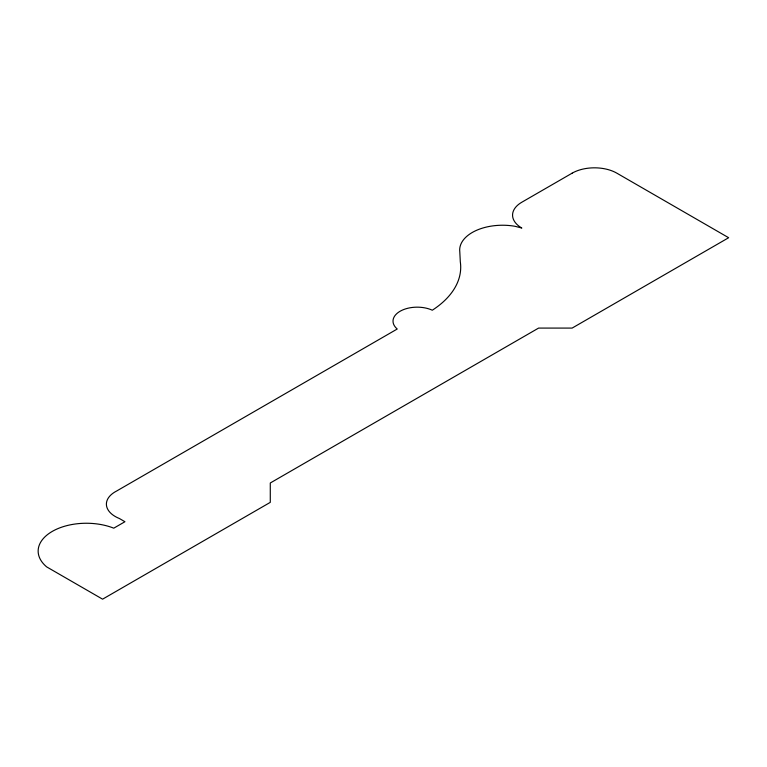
<?xml version="1.0" encoding="UTF-8"?>
<svg xmlns="http://www.w3.org/2000/svg" width="767" height="767" viewBox="0 0 767 767"><rect width="100%" height="100%" fill="white"/><g stroke="black" fill="none" stroke-linecap="round" stroke-linejoin="round"><path stroke-width="1.15" d="M572.134 173.169L521.828 202.22A31.62 18.255 0 0 0 521.828 228.039L515.012 226.294A42.904 24.774 0 0 0 459.788 251.729L460.315 261.883A111.723 64.505 0 0 1 432.31 310.213A24.199 13.969 0 0 0 400.748 310.894A24.199 13.969 0 0 0 397.239 329.014L116.555 491.062A30.316 17.507 0 0 0 119.355 518.492L124.944 521.723L113.765 528.175A48.225 27.842 0 0 0 52.281 531.397A48.225 27.842 0 0 0 46.682 566.899L102.586 599.171L270.281 502.356L270.281 482.989L538.597 328.084L572.134 328.084L728.65 237.722L616.85 173.169A31.62 18.255 0 0 0 572.134 173.169"/></g></svg>
